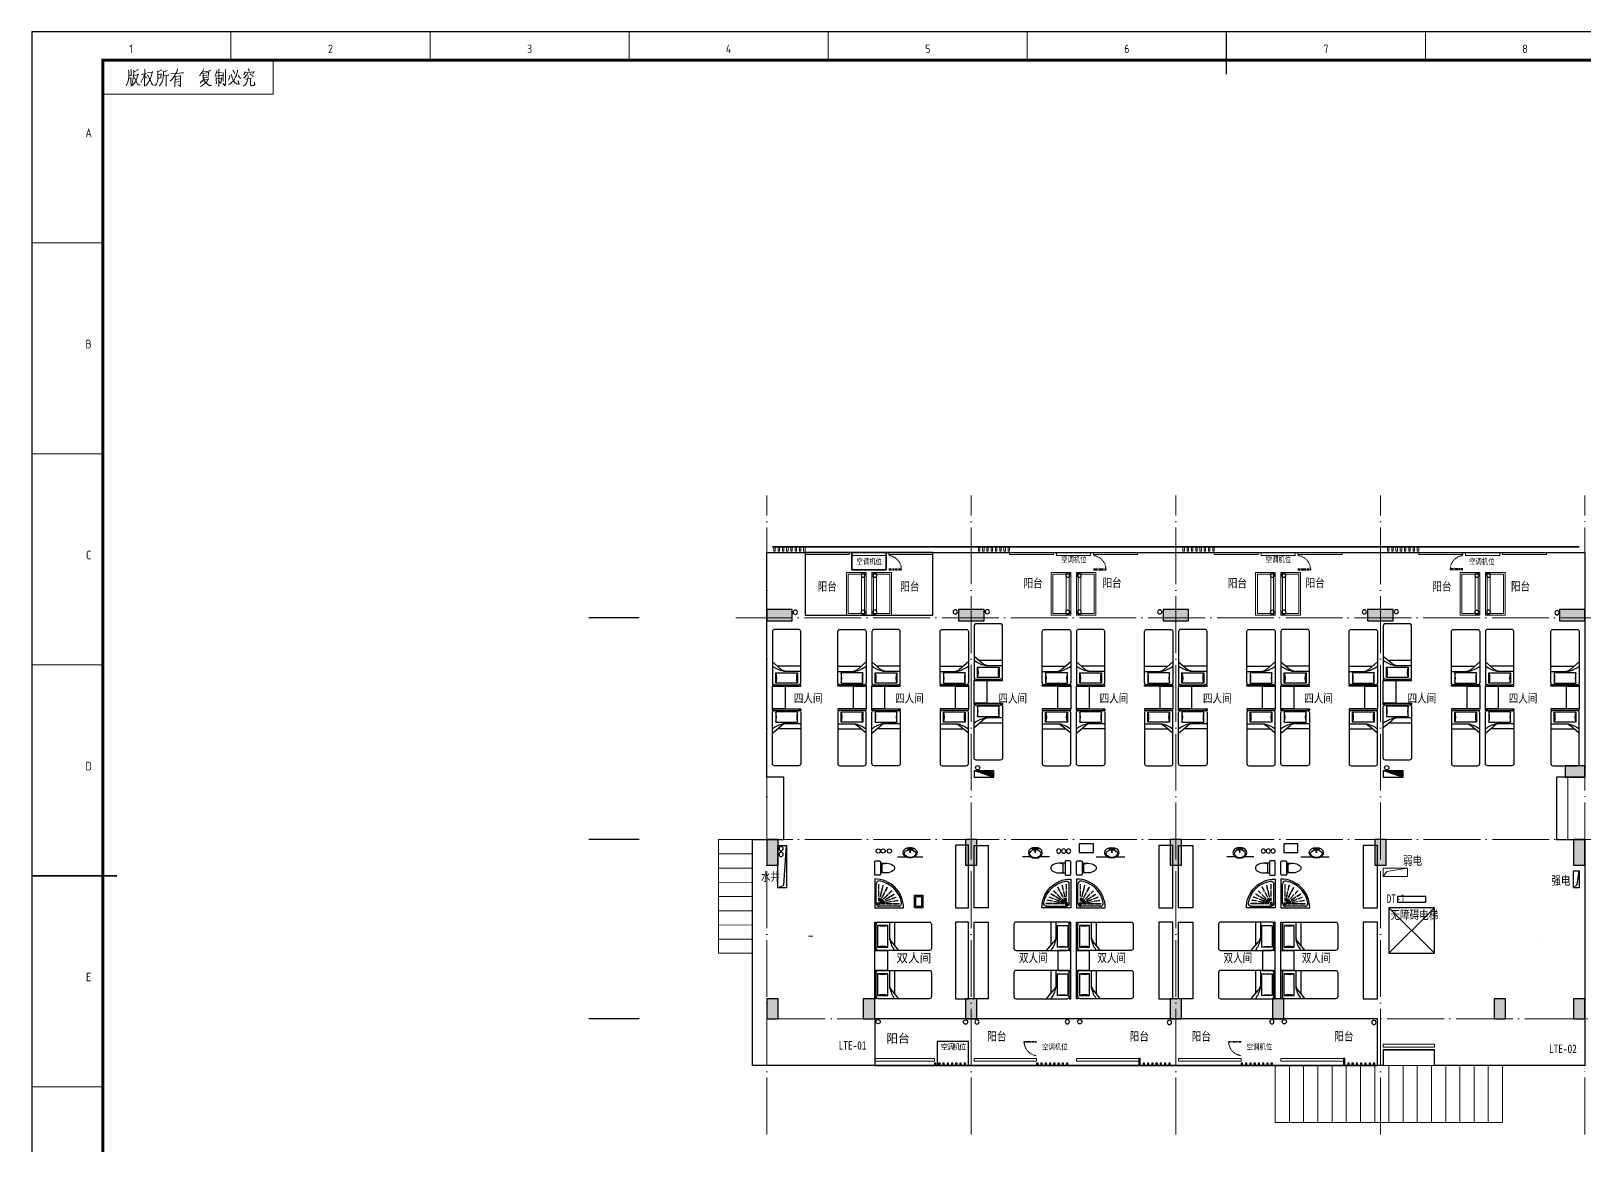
# Model space of a CAD drawing. Extents: x -76183 to 48420, y -19465 to 404409.
# Drawn here: x -75911 to -21217, y 272234 to 311464 of the extents above; entities that cross this region are included whole.
import ezdxf
from ezdxf.enums import TextEntityAlignment as Align

# ---------------------------------------------------------------- set-up
doc = ezdxf.new("R2010")
doc.units = 0
doc.header["$LTSCALE"] = 1000
doc.header["$MEASUREMENT"] = 0
doc.linetypes.add('C-平面$0${ Tapered Dash }', pattern=[10, 4, -1, 1.5, -1, 1.5, -1])
doc.linetypes.add('DOTE', pattern=[2.42, 2, -0.2, 0.02, -0.2])
for name, color, linetype in [('-xhs', 6, 'Continuous'), ('_wlg', 30, 'Continuous'), ('_xlg', 30, 'Continuous'), ('_ylg', 30, 'Continuous'), ('AXIS', 3, 'Continuous'), ('DIM_ELEV', 3, 'Continuous'), ('EVTR', 2, 'Continuous'), ('Facade1', 251, 'Continuous'), ('Facade2', 2, 'Continuous'), ('fur', 253, 'Continuous'), ('lunkuo', 6, 'Continuous'), ('PJ', 3, 'Continuous'), ('洁具', 253, 'Continuous'), ('砼柱', 2, 'Continuous')]:
    doc.layers.add(name, color=color, linetype=linetype)
for name, color, linetype, lineweight in [('ACS_PFG_F2', 30, 'Continuous', 50), ('COLUMN', 6, 'Continuous', 13), ('dote', 16, 'DOTE', 0), ('LVTRY', 8, 'Continuous', 5), ('PUB_DIM', 3, 'Continuous', 13), ('PUB_TEXT', 7, 'Continuous', 13), ('STAIR', 2, 'Continuous', 13), ('WALL', 254, 'Continuous', 13)]:
    doc.layers.add(name, color=color, linetype=linetype, lineweight=lineweight)
doc.layers.add('打印层', color=7, linetype='Continuous', plot=False)
doc.layers.add('面积控制线', color=171, linetype='Continuous', plot=False)
doc.styles.add('_宋体', font='', dxfattribs={"width": 0.8})
doc.styles.add('HZ1', font='', dxfattribs={"width": 0.8})
doc.styles.get("Standard").update_dxf_attribs({"font": 'gbenor.shx', "bigfont": 'gbcbig.shx'})
doc.styles.add('宋体', font='')
doc.styles.get('_宋体').set_extended_font_data('NSimSun')
doc.styles.get('HZ1').set_extended_font_data('SimSun')
doc.styles.get('宋体').set_extended_font_data('SimSun')

# ---------------------------------------------------------------- blocks, each defined once
blk = doc.blocks.new('$plan$00002358')
at = {"layer": 'fur'}
for p, q in [((78, -52), (922, -52)), ((117, -104), (117, -467)), ((883, -104), (117, -104)), ((117, -467), (883, -467)), ((1000, -519), (449, -519)), ((883, -467), (883, -104)), ((0, -853), (310, -593)), ((1000, -701), (182, -701))]:
    blk.add_line(p, q, dxfattribs=at)
blk.add_lwpolyline([(78, -52), (0, -52), (0, 0), (1000, 0), (1000, -52), (922, -52, -0.414214), (1000, -130), (1000, -1922, -0.414214), (922, -2000), (78, -2000, -0.414214), (0, -1922), (0, -130, -0.414214)], format="xyb", close=True, dxfattribs=at)
for centre, radius, start, end in [((622, -1556), 1057, 103.3928, 126.0202), ((-506, -286), 649, 343.7398, 16.2602), ((511, -831), 312, 90, 130.1059), ((449, -831), 312, 90, 103.3928), ((1506, -286), 649, 163.7398, 196.2602)]:
    blk.add_arc(centre, radius, start, end, dxfattribs=at)
blk = doc.blocks.new('11')
at = {"layer": 'LVTRY'}
for p, q in [((151097, 326751), (151097, 328251)), ((151787, 328251), (151097, 328251)), ((151157, 326811), (151157, 328191)), ((151727, 328191), (151157, 328191)), ((151627, 326811), (151627, 328191)), ((151727, 326811), (151727, 328191)), ((151787, 328251), (151787, 326751)), ((151787, 326751), (151097, 326751)), ((151727, 326811), (151157, 326811))]:
    blk.add_line(p, q, dxfattribs=at)
blk = doc.blocks.new('4#轴网')
at = {"layer": 'AXIS'}
for p, q in [((861462, -186736), (859694, -186736)), ((898726, -186736), (901205, -186736)), ((861462, -194536), (859694, -194536)), ((898726, -194536), (901205, -194536)), ((861462, -200836), (859694, -200836)), ((898726, -200836), (901205, -200836))]:
    blk.add_line(p, q, dxfattribs=at)
at = {"layer": 'dote'}
for p, q in [((865954, -204910), (865954, -182420)), ((873154, -204910), (873154, -182420)), ((880354, -204910), (880354, -182420)), ((887554, -204910), (887554, -182420)), ((894754, -204910), (894754, -182420)), ((864864, -186736), (899456, -186736)), ((864876, -194536), (899468, -194536)), ((866017, -200836), (900609, -200836))]:
    blk.add_line(p, q, dxfattribs=at)
blk = doc.blocks.new('消火栓')
at = {"layer": '-xhs'}
h = blk.add_hatch(dxfattribs=at)
h.set_pattern_fill('ANSI31', color=256, scale=100, angle=360, style=0)
h.set_pattern_definition([(45, (-2316656.091, 30690.935), (-8.838834765, 8.838834765), [])])
h.paths.add_polyline_path([(693, -238), (693, 2), (-7, 2)])
for p, q in [((-7, 2), (693, -238)), ((-7, 2), (-7, -238)), ((-7, 2), (693, 2)), ((693, -238), (693, 2)), ((-7, -238), (693, -238))]:
    blk.add_line(p, q, dxfattribs=at)
blk = doc.blocks.new('GEDI_WK_A1')
at = {"color": 3}
for p, q in [((0, 584), (0, 594)), ((70.08, 584), (70.08, 594)), ((140.17, 584), (140.17, 594)), ((210.25, 584), (210.25, 594)), ((280.33, 584), (280.33, 594)), ((350.42, 584), (350.42, 594)), ((420.5, 584), (420.5, 594)), ((490.58, 584), (490.58, 594)), ((85, 572), (85, 584)), ((25, 572), (85, 572)), ((25, 519.75), (0, 519.75)), ((25, 445.5), (0, 445.5)), ((25, 371.25), (0, 371.25)), ((25, 297), (0, 297)), ((25, 222.75), (0, 222.75))]:
    blk.add_line(p, q, dxfattribs=at)
for points, const_width in [([(0, 0), (841, 0), (841, 594), (0, 594)], 0.1), ([(25, 10), (831, 10), (831, 584), (25, 584)], 1)]:
    blk.add_lwpolyline(points, close=True, dxfattribs=dict(at, const_width=const_width))
at = {"color": 3, "const_width": 0.5}
for points in [[(420.5, 579), (420.5, 594)], [(30, 297), (0, 297)]]:
    blk.add_lwpolyline(points, dxfattribs=at)
at = {"color": 3}
for s, p in [('1', (35.04, 588)), ('2', (105.12, 588)), ('3', (175.21, 588)), ('4', (245.29, 588)), ('5', (315.38, 588)), ('6', (385.46, 588)), ('7', (455.54, 588)), ('8', (525.62, 588))]:
    blk.add_text(s, height=3, dxfattribs=at).set_placement(p, align=Align.MIDDLE)
for s, p in [('A', (20, 556.88)), ('B', (20, 482.62)), ('C', (20, 408.38)), ('D', (20, 334.12)), ('E', (20, 259.88))]:
    blk.add_text(s, height=3, dxfattribs=at).set_placement(p, align=Align.CENTER)
blk = doc.blocks.new('GEDI_Copyright_2012')
at = {"color": 7, "lineweight": 0}
for points in [[(8.99, -3.43), (9.11, -3.83), (9.11, -5.03), (9.11, -5.93), (9.03, -6.73), (8.9, -7.33), (8.73, -8.03), (8.48, -8.53), (8.22, -8.93)], [(9.16, -5.48), (10.39, -5.28)], [(10.81, -3.53), (10.9, -4.03), (10.9, -4.68), (10.81, -5.53), (10.73, -6.33), (10.6, -7.03), (10.47, -7.68), (10.3, -8.23), (10.09, -8.72), (9.84, -9.08)], [(9.88, -3.13), (9.96, -3.43), (9.96, -5.33)], [(11.2, -5.43), (12.56, -5.08), (12.47, -4.93), (12.26, -5.58), (12, -6.38), (11.75, -6.98), (11.45, -7.63), (11.03, -8.23), (10.6, -8.68), (10.26, -9.03)], [(12.43, -3.23), (12.34, -3.38), (11.53, -3.88), (10.98, -4.13)], [(14.72, -4.88), (14.42, -5.73), (14.08, -6.43), (13.74, -7.13), (13.45, -7.63), (13.36, -7.78)], [(13.62, -5.08), (15.4, -4.68)], [(14.64, -3.13), (14.81, -3.38), (14.76, -3.33), (14.72, -9.13), (14.68, -8.72), (14.72, -8.13)], [(15.7, -4.48), (17.52, -4.18), (17.44, -4.03), (17.27, -4.68), (17.1, -5.43), (16.93, -5.93), (16.76, -6.43), (16.55, -6.93), (16.21, -7.48), (15.91, -7.98), (15.61, -8.43), (15.32, -8.72), (15.02, -8.98)], [(15.61, -5.23), (15.87, -5.28), (17.44, -8.72), (18.2, -8.83), (17.44, -8.63), (17.14, -8.08)], [(20.67, -3.38), (20.5, -3.48), (19.35, -4.13), (19.27, -3.73), (19.4, -4.13), (19.4, -5.43), (19.35, -6.23), (19.31, -6.78), (19.22, -7.33), (19.1, -7.83), (18.93, -8.33), (18.72, -8.68), (18.54, -8.98)], [(19.48, -6.38), (19.56, -6.33), (20.54, -6.18), (20.41, -6.23), (20.54, -4.68), (20.63, -4.88), (19.44, -5.13)], [(22.67, -3.58), (21.99, -3.98), (21.35, -4.13), (21.26, -3.73), (21.35, -4.33), (21.31, -4.93), (21.26, -5.58), (21.22, -6.13), (21.13, -6.63), (21.05, -7.18), (20.92, -7.58), (20.71, -7.88), (20.5, -8.23), (20.28, -8.53), (20.07, -8.78), (19.86, -8.98)], [(21.31, -5.53), (23.22, -5.23), (23.09, -5.18), (22.88, -5.28)], [(22.28, -5.43), (22.28, -9.13), (22.24, -8.88), (22.28, -8.48)], [(26.28, -2.98), (26.28, -3.23), (26.02, -4.08), (25.76, -4.68), (25.51, -5.08), (25.04, -5.83), (24.36, -6.63), (23.9, -7.13), (23.6, -7.38)], [(23.98, -4.83), (28.4, -4.43), (28.14, -4.33)], [(25.43, -5.73), (27.38, -5.53), (27.38, -5.43), (27.47, -5.53), (27.38, -5.58), (27.38, -9.08), (27.34, -9.28), (26.66, -8.63), (27.34, -9.18)], [(28.14, -4.33), (27.8, -4.48)], [(35.45, -3.03), (35.49, -3.23), (34.98, -4.18), (34.52, -4.83), (34.26, -5.23), (34.05, -5.53)], [(35.11, -4.08), (36.34, -3.93), (37.87, -3.68), (37.75, -3.63), (37.49, -3.73)], [(35.24, -4.43), (35.28, -4.73), (35.32, -5.58), (35.32, -6.38), (35.28, -6.23), (37.19, -5.93), (37.07, -5.93), (37.15, -4.23), (37.28, -4.38), (35.28, -4.68)], [(36.64, -5.28), (35.36, -5.48)], [(39.27, -5.63), (42.08, -5.33), (42.03, -5.33), (41.87, -5.28), (41.65, -5.38)], [(40.12, -3.58), (40.16, -3.88), (39.83, -4.93), (39.66, -5.23)], [(40.12, -4.48), (41.74, -4.33)], [(40.8, -3.03), (40.84, -3.28), (40.8, -9.23), (40.72, -8.88), (40.8, -8.53)], [(42.33, -4.33), (42.42, -4.58), (42.42, -7.33), (42.33, -6.83), (42.37, -6.53)], [(43.1, -3.13), (43.18, -3.43), (43.14, -8.23), (43.14, -8.53), (43.1, -8.78), (43.05, -8.88), (42.97, -8.98), (42.37, -8.23), (43.05, -8.88)], [(47.43, -3.48), (47.39, -4.03), (47.17, -4.73), (47, -5.28), (46.71, -5.88), (46.45, -6.48), (46.2, -6.88), (45.86, -7.38), (45.47, -7.78), (45.09, -8.13), (44.67, -8.48), (44.24, -8.72)], [(44.67, -5.43), (44.63, -5.93), (44.5, -6.48), (44.37, -6.83), (44.24, -7.03)], [(45.26, -4.88), (45.43, -5.63), (45.56, -6.18), (45.77, -6.68), (45.99, -7.23), (46.24, -7.63), (46.58, -7.93), (47.05, -8.28), (47.51, -8.43), (47.81, -8.48), (47.94, -8.48), (47.73, -7.78), (47.64, -7.13), (47.81, -8.48)], [(45.82, -3.53), (46.07, -3.93), (46.24, -4.28), (46.32, -4.48), (46.32, -4.63)], [(47.64, -5.43), (48.07, -5.93), (48.36, -6.28), (48.49, -6.58)], [(50.91, -4.68), (50.83, -4.98), (50.44, -5.43), (50.06, -5.83), (49.81, -6.03), (49.55, -6.23)], [(50.06, -3.98), (50.02, -4.33), (49.94, -4.58), (49.85, -4.83), (49.77, -4.98), (49.68, -5.03), (50.02, -4.43), (53.29, -4.13), (53.16, -4.03), (52.78, -4.83)], [(51.21, -3.03), (51.47, -3.58), (51.55, -3.93)], [(51.76, -4.78), (52.27, -5.13), (52.65, -5.43), (52.83, -5.68), (52.91, -5.88)], [(9.11, -6.38), (10.01, -6.28), (9.92, -6.13), (9.92, -8.38), (9.88, -8.08), (9.88, -7.68)], [(11.15, -6.08), (12.34, -8.63), (13.15, -8.68), (12.38, -8.58), (12.17, -8.28)], [(14.72, -5.63), (15.27, -6.03), (15.4, -6.33)], [(25.34, -5.53), (25.43, -5.73), (25.38, -9.03), (25.38, -9.33), (25.34, -9.03), (25.38, -8.68)], [(26.96, -6.58), (25.47, -6.73)], [(25.47, -7.68), (26.96, -7.53)], [(35.71, -6.38), (35.71, -6.53), (34.98, -7.43), (34.56, -7.78), (34.26, -8.03)], [(35.62, -6.88), (35.75, -6.98), (37.28, -6.68), (37.23, -6.53), (36.77, -7.33), (36.47, -7.68), (36.17, -7.98), (35.71, -8.38), (35.28, -8.72), (34.81, -8.98), (34.26, -9.23)], [(35.54, -7.38), (35.62, -7.43), (37.57, -8.98), (38.3, -8.93), (37.57, -8.93), (37.32, -8.78)], [(39.87, -6.13), (39.95, -6.68), (39.95, -6.78), (40, -8.28), (39.95, -7.98), (40, -7.73)], [(40, -6.58), (41.95, -6.28), (41.82, -6.13), (41.74, -6.53), (41.69, -7.18), (41.61, -7.63), (41.57, -7.93), (41.44, -8.08), (41.06, -7.58), (41.48, -8.03)], [(51.21, -5.48), (51.21, -5.83), (51.08, -6.58), (50.95, -7.03), (50.83, -7.43), (50.7, -7.78), (50.53, -8.13), (50.32, -8.43), (50.06, -8.68), (49.77, -8.93), (49.43, -9.18)], [(49.98, -6.68), (52.19, -6.43), (52.06, -6.28), (52.02, -6.58), (51.93, -8.18), (51.97, -8.63), (52.06, -8.78), (52.19, -8.88), (52.4, -8.88), (52.61, -8.88), (53.21, -8.88), (53.42, -8.78), (53.46, -8.72), (53.42, -7.68), (53.42, -8.78)]]:
    blk.add_lwpolyline(points, dxfattribs=at)
blk = doc.blocks.new('4#图框')
at = {"xscale": 100, "yscale": 100, "zscale": 100}
for name, p in [('GEDI_WK_A1', (5514901, -996670)), ('GEDI_Copyright_2012', (5517401, -938270))]:
    blk.add_blockref(name, p, dxfattribs=at)
blk = doc.blocks.new('$plan$00002988')
at = {"layer": '洁具'}
for p, q in [((75, 224), (75, 1164)), ((200, 894), (200, 1160)), ((200, 1160), (207, 1160)), ((200, 894), (207, 894)), ((200, 548), (200, 841)), ((200, 841), (207, 841)), ((207, 894), (207, 1160)), ((207, 548), (207, 841)), ((278, 540), (336, 798)), ((285, 538), (344, 797)), ((344, 797), (336, 798)), ((351, 853), (409, 1103)), ((351, 853), (358, 851)), ((358, 851), (417, 1101)), ((409, 1103), (417, 1101)), ((518, 807), (627, 1010)), ((525, 803), (518, 807)), ((525, 803), (633, 1007)), ((627, 1010), (633, 1007)), ((699, 702), (829, 830)), ((704, 697), (834, 825)), ((834, 825), (829, 830)), ((200, 548), (207, 548)), ((200, 326), (200, 493)), ((200, 493), (207, 493)), ((207, 326), (200, 326)), ((207, 326), (207, 493)), ((1164, 75), (224, 75)), ((228, 323), (266, 486)), ((235, 321), (228, 323)), ((235, 321), (273, 485)), ((257, 313), (336, 461)), ((264, 309), (257, 313)), ((264, 309), (342, 457)), ((273, 485), (266, 486)), ((278, 540), (285, 538)), ((287, 292), (406, 410)), ((293, 287), (287, 292)), ((293, 287), (411, 405)), ((305, 272), (447, 360)), ((309, 265), (305, 272)), ((309, 265), (451, 354)), ((317, 249), (474, 307)), ((319, 242), (317, 249)), ((319, 242), (477, 300)), ((323, 229), (489, 257)), ((325, 221), (323, 229)), ((325, 221), (490, 249)), ((326, 202), (326, 209)), ((326, 209), (494, 209)), ((326, 202), (494, 202)), ((342, 457), (336, 461)), ((361, 509), (487, 749)), ((361, 509), (368, 506)), ((368, 506), (494, 746)), ((411, 405), (406, 410)), ((445, 449), (649, 652)), ((445, 449), (450, 443)), ((451, 354), (447, 360)), ((450, 443), (654, 646)), ((477, 300), (474, 307)), ((494, 746), (487, 749)), ((490, 249), (489, 257)), ((493, 390), (731, 539)), ((493, 390), (497, 383)), ((494, 202), (494, 209)), ((497, 383), (735, 532)), ((526, 325), (785, 430)), ((526, 325), (528, 318)), ((528, 318), (788, 423)), ((543, 266), (825, 318)), ((543, 266), (544, 258)), ((544, 258), (826, 311)), ((549, 209), (851, 209)), ((549, 202), (549, 209)), ((549, 202), (851, 202)), ((654, 646), (649, 652)), ((699, 702), (704, 697)), ((735, 532), (731, 539)), ((775, 567), (947, 674)), ((775, 567), (779, 560)), ((779, 560), (951, 667)), ((788, 423), (785, 430)), ((826, 311), (825, 318)), ((835, 448), (1055, 529)), ((837, 441), (835, 448)), ((837, 441), (1058, 522)), ((851, 202), (851, 209)), ((877, 327), (1129, 368)), ((878, 319), (877, 327)), ((878, 319), (1130, 360)), ((905, 209), (1192, 210)), ((905, 202), (905, 209)), ((905, 202), (1192, 202)), ((951, 667), (947, 674)), ((1058, 522), (1055, 529)), ((1130, 360), (1129, 368)), ((1192, 202), (1192, 210))]:
    blk.add_line(p, q, dxfattribs=at)
blk.add_lwpolyline([(0, 0), (1410, 0, 0.414214), (0, 1410)], format="xyb", close=True, dxfattribs=at)
for radius in [63.5, 41.1]:
    blk.add_circle((202, 202), radius, dxfattribs=at)
for centre, radius, start, end in [((225, 1164), 150, 79.07482, 180), ((0, 0), 1336, 10.92518, 79.07482), ((224, 224), 150, 180, 270), ((1164, 225), 150, 270, 10.92518)]:
    blk.add_arc(centre, radius, start, end, dxfattribs=at)
blk = doc.blocks.new('$plan$00002826')
at = {"layer": '洁具'}
for p, q in [((-260, -140), (-260, 140)), ((-200, 170), (-200, -170))]:
    blk.add_line(p, q, dxfattribs=at)
blk.add_lwpolyline([(-650, 92, 0.537872), (-650, -92, 0.149947), (-430, -170), (-200, -170), (-200, -220, 0.414214), (-170, -250), (-30, -250, 0.414214), (0, -220), (0, 220, 0.414214), (-30, 250), (-170, 250, 0.414214), (-200, 220), (-200, 170), (-430, 170, 0.149947)], format="xyb", close=True, dxfattribs=at)
for centre, start, end in [((-413, -227), 67.4505, 91.4725), ((-413, 227), 268.6339, 292.5495)]:
    blk.add_arc(centre, 398, start, end, dxfattribs=at)
blk = doc.blocks.new('$plan$00003687')
at = {"layer": '洁具'}
for p, q in [((-13, -53, 0), (-112, -53, 0)), ((-67, -99, 0), (-67, -21, 0)), ((-13, -31, 0), (23, -31, 0)), ((-3, -137, 0), (-13, -31, 0)), ((15, -137, 0), (23, -31, 0)), ((23, -53, 0), (122, -53, 0)), ((77, -99, 0), (77, -21, 0))]:
    blk.add_line(p, q, dxfattribs=at)
for centre, radius in [((-66, -53, 0), 24.8), ((-66, -53, 0), 17.7), ((4, -172, 0), 9.97), ((75, -53, 0), 24.8), ((75, -53, 0), 17.7)]:
    blk.add_circle(centre, radius, dxfattribs=at)
blk.add_arc((6, -137, 0), 9.13, 180.0317, 0.0317, dxfattribs=at)
blk.add_ellipse((0, -190, 0), major_axis=(-246, 0), ratio=0.770613, dxfattribs=at)
at = {"layer": '洁具', "extrusion": (0, 0, -1)}
blk.add_ellipse((1, -221, 0), major_axis=(-201, 0), ratio=0.661202, start_param=1.65994, end_param=7.812815, dxfattribs=at)
blk = doc.blocks.new('YLG')
at = {"layer": '_ylg'}
blk.add_circle((0, 0), 75, dxfattribs=at)
blk = doc.blocks.new('wlg')
at = {"layer": '_wlg'}
blk.add_circle((0, 0), 75, dxfattribs=at)
blk = doc.blocks.new('双床两间双数层')
blk.add_line((1046158, 300373), (1046158, 300398))
for points in [[(1047795, 303598), (1047345, 303598), (1047345, 302898), (1047795, 302898)], [(1047995, 303598), (1048445, 303598), (1048445, 302898), (1047995, 302898)]]:
    blk.add_lwpolyline(points, close=True)
at = {"layer": 'ACS_PFG_F2', "lineweight": -3}
blk.add_lwpolyline([(1048095, 307048), (1048595, 307048), (1048595, 307348), (1048095, 307348)], close=True, dxfattribs=at)
at = {"layer": 'Facade2'}
for points in [[(1050195, 299548), (1050245, 299548), (1050245, 299798), (1050195, 299798)], [(1046595, 299548), (1046645, 299548), (1046645, 299628), (1046595, 299628)], [(1046745, 299548), (1046795, 299548), (1046795, 299628), (1046745, 299628)], [(1046895, 299548), (1046945, 299548), (1046945, 299628), (1046895, 299628)], [(1047045, 299548), (1047095, 299548), (1047095, 299628), (1047045, 299628)], [(1047195, 299548), (1047245, 299548), (1047245, 299628), (1047195, 299628)], [(1047345, 299548), (1047395, 299548), (1047395, 299628), (1047345, 299628)], [(1047495, 299548), (1047545, 299548), (1047545, 299628), (1047495, 299628)], [(1047645, 299548), (1047695, 299548), (1047695, 299628), (1047645, 299628)], [(1050345, 299548), (1050395, 299548), (1050395, 299628), (1050345, 299628)], [(1050495, 299548), (1050545, 299548), (1050545, 299628), (1050495, 299628)], [(1050645, 299548), (1050695, 299548), (1050695, 299628), (1050645, 299628)], [(1050795, 299548), (1050845, 299548), (1050845, 299628), (1050795, 299628)], [(1050945, 299548), (1050995, 299548), (1050995, 299628), (1050945, 299628)], [(1051095, 299548), (1051145, 299548), (1051145, 299628), (1051095, 299628)], [(1051245, 299548), (1051295, 299548), (1051295, 299628), (1051245, 299628)]]:
    blk.add_lwpolyline(points, close=True, dxfattribs=at)
at = {"layer": 'lunkuo'}
for p, q in [((1044395, 299548), (1047795, 299548)), ((1047995, 299548), (1051395, 299548))]:
    blk.add_line(p, q, dxfattribs=at)
at = {"layer": 'STAIR'}
for p, q in [((1046495, 301198), (1044695, 301198)), ((1049295, 301198), (1051095, 301198))]:
    blk.add_line(p, q, dxfattribs=at)
for points in [[(1044395, 299798), (1046595, 299798), (1046595, 299698), (1044395, 299698)], [(1047995, 299798), (1050195, 299798), (1050195, 299698), (1047995, 299698)]]:
    blk.add_lwpolyline(points, close=True, dxfattribs=at)
at = {"layer": 'WALL', "linetype": 'C-平面$0${ Tapered Dash }', "ltscale": 0.02}
for p, q in [((1046595, 300398), (1046158, 300398)), ((1046595, 300373), (1046158, 300373))]:
    blk.add_line(p, q, dxfattribs=at)
blk.add_arc((1046645, 300385), 488, 181.4693, 264.1132, dxfattribs=at)
at = {"layer": '洁具'}
for p, q in [((1046386, 306898), (1046095, 306898)), ((1047045, 306898), (1046714, 306898)), ((1048695, 306898), (1049076, 306898)), ((1049404, 306898), (1049695, 306898))]:
    blk.add_line(p, q, dxfattribs=at)
for points in [[(1044395, 305098), (1044395, 307298), (1044895, 307298), (1044895, 305098)], [(1051395, 305098), (1051395, 307298), (1050895, 307298), (1050895, 305098)], [(1044395, 301898), (1044395, 304598), (1044895, 304598), (1044895, 301898)], [(1051395, 301898), (1051395, 304598), (1050895, 304598), (1050895, 301898)]]:
    blk.add_lwpolyline(points, close=True, dxfattribs=at)
at = {"layer": '_wlg', "extrusion": (0, 0, -1), "zscale": -1, "rotation": 180}
for p in [(-1047375, 307097), (-1047548, 307097), (-1047721, 307097)]:
    blk.add_blockref('wlg', p, dxfattribs=at)
at = {"layer": '_ylg', "extrusion": (0, 0, -1), "zscale": -1, "rotation": 180}
for p in [(-1044497, 301086), (-1047675, 301091), (-1051270, 301066)]:
    blk.add_blockref('YLG', p, dxfattribs=at)
at = {"layer": '_ylg', "rotation": 180}
blk.add_blockref('YLG', (1048115, 301091), dxfattribs=at)
at = {"layer": '洁具', "extrusion": (0, 0, -1), "zscale": -1}
for name, p in [('$plan$00003687', (-1046550, 307228, 0)), ('$plan$00002826', (-1047995, 306498))]:
    blk.add_blockref(name, p, dxfattribs=at)
at = {"layer": '洁具'}
for name, p in [('$plan$00003687', (1049240, 307228, 0)), ('$plan$00002826', (1047795, 306498))]:
    blk.add_blockref(name, p, dxfattribs=at)
at = {"layer": '洁具', "extrusion": (0, 0, -1), "xscale": 0.7200000000000001, "yscale": 0.7200000000000001, "zscale": -0.7200000000000001}
blk.add_blockref('$plan$00002988', (-1047795, 305098), dxfattribs=at)
at = {"layer": '洁具', "xscale": 0.7200000000000001, "yscale": 0.7200000000000001, "zscale": 0.7200000000000001}
blk.add_blockref('$plan$00002988', (1047995, 305098), dxfattribs=at)
at = {"layer": '洁具', "extrusion": (0, 0, -1), "zscale": -1, "rotation": 90}
for p in [(-1047795, 303598), (-1047795, 301898)]:
    blk.add_blockref('$plan$00002358', p, dxfattribs=at)
at = {"layer": '洁具', "rotation": 90}
for p in [(1047995, 303598), (1047995, 301898)]:
    blk.add_blockref('$plan$00002358', p, dxfattribs=at)
at = {"attachment_point": 1, "style": '_宋体'}
for s, insert, char_height in [('双人间', (1045973, 303487), 300), ('双人间', (1048731, 303487), 300), ('阳台', (1044858, 300725), 300), ('空调机位', (1046789, 300310), 200), ('阳台', (1049876, 300725), 300)]:
    blk.add_mtext_dynamic_manual_height_columns(s, width=1013.87, gutter_width=1750, heights=[0], dxfattribs=dict(at, insert=insert, char_height=char_height))
blk = doc.blocks.new('双数层单间')
blk.add_lwpolyline([(1040795, 303598), (1041245, 303598), (1041245, 302898), (1040795, 302898)], close=True)
at = {"layer": 'ACS_PFG_F2', "lineweight": -3}
for points in [[(1042195, 305098), (1042195, 305548), (1042495, 305548), (1042495, 305098)], [(1042245, 305148), (1042245, 305498), (1042445, 305498), (1042445, 305148)]]:
    blk.add_lwpolyline(points, close=True, dxfattribs=at)
at = {"layer": 'Facade2'}
for points in [[(1042895, 299547), (1042945, 299547), (1042945, 299627), (1042895, 299627)], [(1043045, 299547), (1043095, 299547), (1043095, 299627), (1043045, 299627)], [(1043195, 299547), (1043245, 299547), (1043245, 299627), (1043195, 299627)], [(1043345, 299547), (1043395, 299547), (1043395, 299627), (1043345, 299627)], [(1043495, 299547), (1043545, 299547), (1043545, 299627), (1043495, 299627)], [(1043645, 299547), (1043695, 299547), (1043695, 299627), (1043645, 299627)], [(1043795, 299547), (1043845, 299547), (1043845, 299627), (1043795, 299627)], [(1043945, 299547), (1043995, 299547), (1043995, 299627), (1043945, 299627)]]:
    blk.add_lwpolyline(points, close=True, dxfattribs=at)
at = {"layer": 'lunkuo'}
blk.add_line((1040795, 299547), (1044195, 299547), dxfattribs=at)
at = {"layer": 'STAIR'}
blk.add_line((1041995, 301198), (1043795, 301198), dxfattribs=at)
blk.add_lwpolyline([(1040795, 299797), (1042895, 299797), (1042895, 299697), (1040795, 299697)], close=True, dxfattribs=at)
at = {"layer": '洁具'}
for p, q in [((1041595, 306898), (1041876, 306898)), ((1042204, 306898), (1042495, 306898))]:
    blk.add_line(p, q, dxfattribs=at)
for points in [[(1044095, 305098), (1044095, 307298), (1043645, 307298), (1043645, 305098)], [(1044095, 301898), (1044095, 304598), (1043645, 304598), (1043645, 301898)]]:
    blk.add_lwpolyline(points, close=True, dxfattribs=at)
at = {"layer": '_wlg', "rotation": 180}
for p in [(1040920, 307097), (1041092, 307097), (1041315, 307097)]:
    blk.add_blockref('wlg', p, dxfattribs=at)
at = {"layer": '_ylg', "rotation": 180}
for p in [(1040915, 301091), (1043993, 301079)]:
    blk.add_blockref('YLG', p, dxfattribs=at)
at = {"layer": '洁具'}
blk.add_blockref('$plan$00003687', (1042040, 307228, 0), dxfattribs=at)
at = {"layer": '洁具', "xscale": -1}
blk.add_blockref('$plan$00002826', (1040795, 306498), dxfattribs=at)
at = {"layer": '洁具', "xscale": 0.7200000000000001, "yscale": 0.7200000000000001, "zscale": 0.7200000000000001}
blk.add_blockref('$plan$00002988', (1040795, 305098), dxfattribs=at)
at = {"layer": '洁具', "rotation": 90}
for p in [(1040795, 303598), (1040795, 301898)]:
    blk.add_blockref('$plan$00002358', p, dxfattribs=at)
at = {"layer": 'WALL', "attachment_point": 1, "style": '宋体'}
for s, insert, char_height in [('双人间', (1041562, 303477), 300), ('阳台', (1041209, 300650), 300), ('{\\fNSimSun|b0|i0|c134|p49;\\W0.9;\\T0.8;空调机位}', (1043124, 300305), 200)]:
    blk.add_mtext_dynamic_manual_height_columns(s, width=1377.9, gutter_width=1750, heights=[0], dxfattribs=dict(at, insert=insert, char_height=char_height))
blk = doc.blocks.new('4#一二层柱子')
at = {"layer": '砼柱'}
h = blk.add_hatch(color=0, dxfattribs=at)
h.dxf.hatch_style = 1
h.paths.add_polyline_path([(26142, 32726), (25742, 32726), (25742, 32026), (26142, 32026)])
h.paths.add_polyline_path([(3942, 32726), (3542, 32726), (3542, 32026), (3942, 32026)])
h.paths.add_polyline_path([(28042, 46426), (28042, 46026), (28942, 46026), (28942, 46426)])
h.paths.add_polyline_path([(21292, 46426), (21292, 46026), (22192, 46026), (22192, 46426)])
h.paths.add_polyline_path([(14092, 46426), (14092, 46026), (14992, 46026), (14992, 46426)])
h.paths.add_polyline_path([(6892, 46426), (6892, 46026), (7792, 46026), (7792, 46426)])
h.paths.add_polyline_path([(142, 46426), (142, 46026), (1042, 46026), (1042, 46426)])
h.paths.add_polyline_path([(28942, 32726), (28542, 32726), (28542, 32026), (28942, 32026)])
h.paths.add_polyline_path([(18342, 32726), (17942, 32726), (17942, 32026), (18342, 32026)])
h.paths.add_polyline_path([(14742, 32726), (14342, 32726), (14342, 32026), (14742, 32026)])
h.paths.add_polyline_path([(7542, 32726), (7142, 32726), (7142, 32026), (7542, 32026)])
h.paths.add_polyline_path([(542, 32726), (142, 32726), (142, 32026), (542, 32026)])
h.paths.add_polyline_path([(28942, 38326), (28542, 38326), (28542, 37426), (28942, 37426)])
h.paths.add_polyline_path([(21942, 38326), (21542, 38326), (21542, 37426), (21942, 37426)])
h.paths.add_polyline_path([(14742, 38326), (14342, 38326), (14342, 37426), (14742, 37426)])
h.paths.add_polyline_path([(7542, 38326), (7142, 38326), (7142, 37426), (7542, 37426)])
h.paths.add_polyline_path([(542, 38326), (142, 38326), (142, 37426), (542, 37426)])
h = blk.add_hatch(color=0, dxfattribs=at)
h.dxf.hatch_style = 1
h.paths.add_polyline_path([(28242, 40926), (28242, 40526), (28942, 40526), (28942, 40926)])
edge = h.paths.add_edge_path()
edge.add_line((142, 40526), (842, 40526))
edge.add_line((842, 40526), (142, 40526))
for points in [[(142, 46426), (142, 46026), (1042, 46026), (1042, 46426)], [(6892, 46426), (6892, 46026), (7792, 46026), (7792, 46426)], [(14092, 46426), (14092, 46026), (14992, 46026), (14992, 46426)], [(21292, 46426), (21292, 46026), (22192, 46026), (22192, 46426)], [(28042, 46426), (28042, 46026), (28942, 46026), (28942, 46426)], [(28242, 40926), (28242, 40526), (28942, 40526), (28942, 40926)], [(542, 38326), (142, 38326), (142, 37426), (542, 37426)], [(7542, 38326), (7142, 38326), (7142, 37426), (7542, 37426)], [(14742, 38326), (14342, 38326), (14342, 37426), (14742, 37426)], [(21942, 38326), (21542, 38326), (21542, 37426), (21942, 37426)], [(28942, 38326), (28542, 38326), (28542, 37426), (28942, 37426)], [(542, 32726), (142, 32726), (142, 32026), (542, 32026)], [(3942, 32726), (3542, 32726), (3542, 32026), (3942, 32026)], [(7542, 32726), (7142, 32726), (7142, 32026), (7542, 32026)], [(14742, 32726), (14342, 32726), (14342, 32026), (14742, 32026)], [(18342, 32726), (17942, 32726), (17942, 32026), (18342, 32026)], [(26142, 32726), (25742, 32726), (25742, 32026), (26142, 32026)], [(28942, 32726), (28542, 32726), (28542, 32026), (28942, 32026)]]:
    blk.add_lwpolyline(points, close=True, dxfattribs=at)
blk = doc.blocks.new('电洞－4#后勤宿舍')
at = {"layer": 'DIM_ELEV'}
for p, q in [((-21493, 281435), (-21417, 281911)), ((-21617, 281311), (-21493, 281435))]:
    blk.add_line(p, q, dxfattribs=at)
blk.add_lwpolyline([(-21617, 281911), (-21417, 281911), (-21417, 281311), (-21617, 281311)], close=True, dxfattribs=at)

msp = doc.modelspace()

# ---------------------------------------------------------------- linework, layer by layer
at = {"linetype": 'C-平面$0${ Tapered Dash }', "ltscale": 0.02, "extrusion": (0, 0, -1)}
for p, q in [((-45717, 292536), (-45280, 292536)), ((-45717, 292511), (-45280, 292511)), ((-38517, 292536), (-38080, 292536)), ((-38517, 292511), (-38080, 292511)), ((-31317, 292536), (-30880, 292536)), ((-31317, 292511), (-30880, 292511)), ((-25517, 292536), (-25955, 292536)), ((-25517, 292511), (-25955, 292511))]:
    msp.add_line(p, q, dxfattribs=at)
at = {"extrusion": (0, 0, -1)}
for p, q in [((-45280, 292536), (-45280, 292511)), ((-38080, 292536), (-38080, 292511)), ((-30880, 292536), (-30880, 292511)), ((-25955, 292536), (-25955, 292511))]:
    msp.add_line(p, q, dxfattribs=at)
msp.add_line((-33755, 275886), (-33755, 275911))
for points in [[(-49817, 288411), (-49367, 288411), (-49367, 287611), (-49817, 287611)], [(-46967, 288411), (-46517, 288411), (-46517, 287611), (-46967, 287611)], [(-46317, 288411), (-45867, 288411), (-45867, 287611), (-46317, 287611)], [(-43367, 288411), (-42917, 288411), (-42917, 287611), (-43367, 287611)], [(-42717, 288611), (-42267, 288611), (-42267, 287811), (-42717, 287811)], [(-39767, 288411), (-39317, 288411), (-39317, 287611), (-39767, 287611)], [(-39117, 288411), (-38667, 288411), (-38667, 287611), (-39117, 287611)], [(-36167, 288411), (-35717, 288411), (-35717, 287611), (-36167, 287611)], [(-35517, 288411), (-35067, 288411), (-35067, 287611), (-35517, 287611)], [(-32567, 288411), (-32117, 288411), (-32117, 287611), (-32567, 287611)], [(-31917, 288411), (-31467, 288411), (-31467, 287611), (-31917, 287611)], [(-28967, 288411), (-28517, 288411), (-28517, 287611), (-28967, 287611)], [(-28317, 288611), (-27867, 288611), (-27867, 287811), (-28317, 287811)], [(-25367, 288411), (-24917, 288411), (-24917, 287611), (-25367, 287611)], [(-24717, 288411), (-24267, 288411), (-24267, 287611), (-24717, 287611)], [(-21867, 288411), (-21417, 288411), (-21417, 287611), (-21867, 287611)], [(-32117, 279111), (-32567, 279111), (-32567, 278411), (-32117, 278411)], [(-31917, 279111), (-31467, 279111), (-31467, 278411), (-31917, 278411)]]:
    msp.add_lwpolyline(points, close=True)
at = {"linetype": 'C-平面$0${ Tapered Dash }', "lineweight": 13, "ltscale": 0.02, "extrusion": (0, 0, -1)}
for centre, start, end in [((45767, 292523), 95.8868, 178.5307), ((38567, 292523), 95.8868, 178.5307), ((31367, 292523), 95.8868, 178.5307), ((25467, 292523), 1.4693, 84.1132)]:
    msp.add_arc(centre, 488, start, end, dxfattribs=at)
at = {"layer": '_xlg'}
for centre in [(-42591, 285540), (-28192, 285540)]:
    msp.add_circle(centre, 75, dxfattribs=at)
at = {"layer": 'ACS_PFG_F2', "lineweight": -3}
msp.add_lwpolyline([(-31817, 282561), (-31317, 282561), (-31317, 282861), (-31817, 282861)], close=True, dxfattribs=at)
at = {"layer": 'DIM_ELEV'}
msp.add_lwpolyline([(-49323, 281311), (-49623, 281311), (-49623, 282811), (-49323, 282811)], close=True, dxfattribs=at)
msp.add_lwpolyline([(-49623, 281311), (-49410, 281408), (-49323, 282811)], dxfattribs=at)
at = {"layer": 'EVTR'}
for p, q in [((-28117, 280611), (-28117, 279011)), ((-26517, 280611), (-28117, 280611)), ((-28117, 280611), (-26517, 279011)), ((-28117, 279011), (-26517, 280611)), ((-27817, 281011), (-27817, 280811)), ((-26817, 281011), (-27817, 281011)), ((-27817, 280811), (-26817, 280811)), ((-26817, 280811), (-26817, 281011)), ((-26517, 279011), (-26517, 280611)), ((-28117, 279011), (-26517, 279011))]:
    msp.add_line(p, q, dxfattribs=at)
at = {"layer": 'Facade2'}
for points in [[(-33317, 275061), (-33267, 275061), (-33267, 275141), (-33317, 275141)], [(-33167, 275061), (-33117, 275061), (-33117, 275141), (-33167, 275141)], [(-33017, 275061), (-32967, 275061), (-32967, 275141), (-33017, 275141)], [(-32867, 275061), (-32817, 275061), (-32817, 275141), (-32867, 275141)], [(-32717, 275061), (-32667, 275061), (-32667, 275141), (-32717, 275141)], [(-32567, 275061), (-32517, 275061), (-32517, 275141), (-32567, 275141)], [(-32417, 275061), (-32367, 275061), (-32367, 275141), (-32417, 275141)], [(-32267, 275061), (-32217, 275061), (-32217, 275141), (-32267, 275141)], [(-29717, 275061), (-29667, 275061), (-29667, 275311), (-29717, 275311)], [(-29567, 275061), (-29517, 275061), (-29517, 275141), (-29567, 275141)], [(-29417, 275061), (-29367, 275061), (-29367, 275141), (-29417, 275141)], [(-29267, 275061), (-29217, 275061), (-29217, 275141), (-29267, 275141)], [(-29117, 275061), (-29067, 275061), (-29067, 275141), (-29117, 275141)], [(-28967, 275061), (-28917, 275061), (-28917, 275141), (-28967, 275141)], [(-28817, 275061), (-28767, 275061), (-28767, 275141), (-28817, 275141)], [(-28667, 275061), (-28617, 275061), (-28617, 275141), (-28667, 275141)]]:
    msp.add_lwpolyline(points, close=True, dxfattribs=at)
at = {"layer": 'lunkuo'}
for p, q in [((-21417, 293311), (-49817, 293311)), ((-49817, 293311), (-21417, 293311)), ((-28517, 275061), (-46217, 275061)), ((-35517, 275061), (-32117, 275061)), ((-31917, 275061), (-28517, 275061))]:
    msp.add_line(p, q, dxfattribs=at)
msp.add_lwpolyline([(-28317, 275611), (-26517, 275611)], dxfattribs=at)
at = {"layer": 'PUB_DIM'}
msp.add_lwpolyline([(-28317, 281711), (-27466, 281711), (-27466, 282005), (-28317, 282005)], close=True, dxfattribs=at)
msp.add_lwpolyline([(-28317, 281711), (-28184, 281892), (-27466, 282005)], dxfattribs=at)
at = {"layer": 'STAIR'}
for p, q in [((-51717, 282512), (-50517, 282511)), ((-51718, 282011), (-50518, 282010)), ((-51718, 281510), (-50518, 281509)), ((-51719, 281009), (-50519, 281009)), ((-51719, 280509), (-50519, 280508)), ((-51720, 280008), (-50520, 280007)), ((-51720, 279507), (-50520, 279507)), ((-48392, 279611), (-48542, 279611)), ((-22817, 279611), (-22817, 279611)), ((-33417, 276711), (-35217, 276711)), ((-30617, 276711), (-28817, 276711)), ((-31617, 275061), (-31617, 273061)), ((-31117, 275061), (-31117, 273061)), ((-30617, 275061), (-30617, 273061)), ((-30117, 275061), (-30117, 273061)), ((-29617, 275061), (-29617, 273061)), ((-29117, 275061), (-29117, 273061)), ((-28617, 275061), (-28617, 273061)), ((-28117, 275061), (-28117, 273061)), ((-27617, 275061), (-27617, 273061)), ((-27117, 275061), (-27117, 273061)), ((-26617, 275061), (-26617, 273061)), ((-26117, 275061), (-26117, 273061)), ((-25617, 275061), (-25617, 273061)), ((-25117, 275061), (-25117, 273061)), ((-24617, 275061), (-24617, 273061))]:
    msp.add_line(p, q, dxfattribs=at)
for points in [[(-49767, 293161), (-49717, 293161), (-49717, 293311), (-49767, 293311)], [(-49617, 293161), (-49567, 293161), (-49567, 293311), (-49617, 293311)], [(-49467, 293161), (-49417, 293161), (-49417, 293311), (-49467, 293311)], [(-49317, 293161), (-49267, 293161), (-49267, 293311), (-49317, 293311)], [(-49167, 293161), (-49117, 293161), (-49117, 293311), (-49167, 293311)], [(-49017, 293161), (-48967, 293161), (-48967, 293311), (-49017, 293311)], [(-48867, 293161), (-48817, 293161), (-48817, 293311), (-48867, 293311)], [(-48717, 293161), (-48667, 293161), (-48667, 293311), (-48717, 293311)], [(-42567, 293161), (-42517, 293161), (-42517, 293311), (-42567, 293311)], [(-42417, 293161), (-42367, 293161), (-42367, 293311), (-42417, 293311)], [(-42267, 293161), (-42217, 293161), (-42217, 293311), (-42267, 293311)], [(-42117, 293161), (-42067, 293161), (-42067, 293311), (-42117, 293311)], [(-41967, 293161), (-41917, 293161), (-41917, 293311), (-41967, 293311)], [(-41817, 293161), (-41767, 293161), (-41767, 293311), (-41817, 293311)], [(-41667, 293161), (-41617, 293161), (-41617, 293311), (-41667, 293311)], [(-41517, 293161), (-41467, 293161), (-41467, 293311), (-41517, 293311)], [(-35367, 293161), (-35317, 293161), (-35317, 293311), (-35367, 293311)], [(-35217, 293161), (-35167, 293161), (-35167, 293311), (-35217, 293311)], [(-35067, 293161), (-35017, 293161), (-35017, 293311), (-35067, 293311)], [(-34917, 293161), (-34867, 293161), (-34867, 293311), (-34917, 293311)], [(-34767, 293161), (-34717, 293161), (-34717, 293311), (-34767, 293311)], [(-34617, 293161), (-34567, 293161), (-34567, 293311), (-34617, 293311)], [(-34467, 293161), (-34417, 293161), (-34417, 293311), (-34467, 293311)], [(-34317, 293161), (-34267, 293161), (-34267, 293311), (-34317, 293311)], [(-28167, 293161), (-28117, 293161), (-28117, 293311), (-28167, 293311)], [(-28017, 293161), (-27967, 293161), (-27967, 293311), (-28017, 293311)], [(-27867, 293161), (-27817, 293161), (-27817, 293311), (-27867, 293311)], [(-27717, 293161), (-27667, 293161), (-27667, 293311), (-27717, 293311)], [(-27567, 293161), (-27517, 293161), (-27517, 293311), (-27567, 293311)], [(-27417, 293161), (-27367, 293161), (-27367, 293311), (-27417, 293311)], [(-27267, 293161), (-27217, 293161), (-27217, 293311), (-27267, 293311)], [(-27117, 293161), (-27067, 293161), (-27067, 293311), (-27117, 293311)], [(-48667, 293111), (-47117, 293111), (-47117, 293051), (-48667, 293051)], [(-47017, 293011), (-45817, 293011), (-45817, 293111), (-47017, 293111)], [(-44167, 293111), (-45717, 293111), (-45717, 293051), (-44167, 293051)], [(-41467, 293111), (-39917, 293111), (-39917, 293051), (-41467, 293051)], [(-39817, 293011), (-38617, 293011), (-38617, 293111), (-39817, 293111)], [(-36967, 293111), (-38517, 293111), (-38517, 293051), (-36967, 293051)], [(-34267, 293111), (-32717, 293111), (-32717, 293051), (-34267, 293051)], [(-32617, 293011), (-31417, 293011), (-31417, 293111), (-32617, 293111)], [(-29767, 293111), (-31317, 293111), (-31317, 293051), (-29767, 293051)], [(-27067, 293111), (-25517, 293111), (-25517, 293051), (-27067, 293051)], [(-25417, 293011), (-24217, 293011), (-24217, 293111), (-25417, 293111)], [(-22567, 293111), (-24117, 293111), (-24117, 293051), (-22567, 293051)], [(-49417, 285211), (-50017, 285211), (-50017, 283012), (-49417, 283011)], [(-21817, 285211), (-22217, 285211), (-22217, 283012), (-21817, 283012)], [(-51717, 283012), (-50517, 283012), (-50517, 279012), (-51717, 279012)], [(-26517, 275811), (-28317, 275811), (-28317, 275711), (-26517, 275711)], [(-35517, 275311), (-33317, 275311), (-33317, 275211), (-35517, 275211)], [(-31917, 275311), (-29717, 275311), (-29717, 275211), (-31917, 275211)], [(-32117, 273061), (-24117, 273061), (-24117, 275061), (-32117, 275061)]]:
    msp.add_lwpolyline(points, close=True, dxfattribs=at)
at = {"layer": 'WALL', "linetype": 'C-平面$0${ Tapered Dash }', "ltscale": 0.02}
for p, q in [((-33317, 275911), (-33755, 275911)), ((-33317, 275886), (-33755, 275886))]:
    msp.add_line(p, q, dxfattribs=at)
msp.add_arc((-33267, 275898), 488, 181.4693, 264.1132, dxfattribs=at)
at = {"layer": '打印层'}
msp.add_lwpolyline([(-75886, 252039), (8214, 252039), (8214, 311439), (-75886, 311439)], close=True, dxfattribs=at)
at = {"layer": '洁具'}
for p, q in [((-33526, 282411), (-33817, 282411)), ((-32867, 282411), (-33198, 282411)), ((-31217, 282411), (-30836, 282411)), ((-30508, 282411), (-30217, 282411))]:
    msp.add_line(p, q, dxfattribs=at)
for points in [[(-35517, 280611), (-35517, 282811), (-35017, 282811), (-35017, 280611)], [(-28517, 280611), (-28517, 282811), (-29017, 282811), (-29017, 280611)], [(-35517, 277411), (-35517, 280111), (-35017, 280111), (-35017, 277411)], [(-28517, 277411), (-28517, 280111), (-29017, 280111), (-29017, 277411)]]:
    msp.add_lwpolyline(points, close=True, dxfattribs=at)
at = {"layer": '面积控制线'}
for points in [[(-50517, 275061), (-50517, 283012), (-49417, 283011), (-49417, 285211), (-50017, 285211), (-50017, 293111), (-50017, 293111), (-50017, 293111), (-21217, 293111), (-21217, 285211), (-22217, 285211), (-22217, 283011), (-21217, 283011), (-21217, 275061), (-26517, 275061), (-26517, 275611), (-28317, 275611), (-28317, 275211), (-28317, 275211), (-28317, 275061)], [(-48667, 293111), (-48667, 290911), (-44167, 290911), (-44167, 293111), (-45817, 293111), (-45817, 292511), (-47017, 292511), (-47017, 293111)], [(-47017, 292511), (-45817, 292511), (-45817, 293111), (-47017, 293111)], [(-46217, 275061), (-28517, 275061), (-28517, 276711), (-46217, 276711)], [(-42917, 275911), (-44017, 275911), (-44017, 275061), (-42917, 275061)]]:
    msp.add_lwpolyline(points, close=True, dxfattribs=at)

# ---------------------------------------------------------------- block references
at = {"layer": '-xhs'}
for p in [(-42710, 285448), (-28310, 285448)]:
    msp.add_blockref('消火栓', p, dxfattribs=at)
msp.add_blockref('4#轴网', (-915971, 477547))
at = {"layer": '_wlg', "extrusion": (0, 0, -1), "zscale": -1, "rotation": 180}
for p in [(32537, 282611), (32364, 282611), (32192, 282611)]:
    msp.add_blockref('wlg', p, dxfattribs=at)
at = {"layer": '_ylg', "extrusion": (0, 0, -1), "zscale": -1, "rotation": 180}
for p in [(46616, 292322, -8083), (46216, 292318, -8083), (39416, 292322, -8083), (39016, 292318, -8083), (32216, 292322, -8083), (31816, 292318, -8083), (25016, 292322, -8083), (24616, 292318, -8083), (49013, 291014, -8083), (46619, 291009, -8083), (46218, 291014, -8083), (43382, 291027, -8083), (42256, 291034, -8083), (39419, 291009, -8083), (39018, 291014, -8083), (36182, 291027, -8083), (32219, 291009, -8083), (31818, 291014, -8083), (28982, 291027, -8083), (27856, 291034, -8083), (25019, 291009, -8083), (24618, 291014, -8083), (22196, 290995, -8083), (49509, 282691, -8083), (49509, 282491, -8083), (32237, 276604), (28643, 276579)]:
    msp.add_blockref('YLG', p, dxfattribs=at)
at = {"layer": '_ylg', "rotation": 180}
msp.add_blockref('YLG', (-31797, 276604), dxfattribs=at)
at = {"layer": 'COLUMN'}
for p in [(-198304, -35840), (-191104, -35840), (-183904, -35840), (-176704, -35840)]:
    msp.add_blockref('11', p, dxfattribs=at)
at = {"layer": 'COLUMN', "xscale": -1}
for p in [(105470, -35840), (112670, -35840), (119870, -35840), (127070, -35840)]:
    msp.add_blockref('11', p, dxfattribs=at)
at = {"layer": 'Facade1'}
for name, p in [('双数层单间', (-1087012, -24486)), ('双床两间双数层', (-1087112, -24487))]:
    msp.add_blockref(name, p, dxfattribs=at)
at = {"layer": 'PUB_TEXT'}
msp.add_blockref('4#图框', (-5590787, 1248709), dxfattribs=at)
at = {"layer": 'STAIR'}
msp.add_blockref('电洞－4#后勤宿舍', (0, 0), dxfattribs=at)
at = {"layer": '洁具', "xscale": -1, "rotation": 180}
for p in [(-42717, 288611), (-28317, 288611), (-49817, 288411), (-46317, 288411), (-39117, 288411), (-35517, 288411), (-31917, 288411), (-24717, 288411)]:
    msp.add_blockref('$plan$00002358', p, dxfattribs=at)
at = {"layer": '洁具'}
for p, rotation in [((-46517, 288411), 180), ((-42917, 288411), 180), ((-39317, 288411), 180), ((-35717, 288411), 180), ((-32117, 288411), 180), ((-28517, 288411), 180), ((-24917, 288411), 180), ((-21417, 288411), 180), ((-31917, 279111), 90), ((-31917, 277411), 90)]:
    msp.add_blockref('$plan$00002358', p, dxfattribs=dict(at, rotation=rotation))
for name, p in [('$plan$00002358', (-42717, 287811)), ('$plan$00002358', (-28317, 287811)), ('$plan$00002358', (-49817, 287611)), ('$plan$00002358', (-46317, 287611)), ('$plan$00002358', (-39117, 287611)), ('$plan$00002358', (-35517, 287611)), ('$plan$00002358', (-31917, 287611)), ('$plan$00002358', (-24717, 287611)), ('$plan$00002826', (-32117, 282011)), ('$plan$00003687', (-30672, 282741, 0))]:
    msp.add_blockref(name, p, dxfattribs=at)
at = {"layer": '洁具', "xscale": -1}
for p in [(-46517, 287611), (-42917, 287611), (-39317, 287611), (-35717, 287611), (-32117, 287611), (-28517, 287611), (-24917, 287611), (-21417, 287611)]:
    msp.add_blockref('$plan$00002358', p, dxfattribs=at)
at = {"layer": '洁具', "extrusion": (0, 0, -1), "zscale": -1}
for name, p in [('$plan$00003687', (33362, 282741, 0)), ('$plan$00002826', (31917, 282011))]:
    msp.add_blockref(name, p, dxfattribs=at)
at = {"layer": '洁具', "extrusion": (0, 0, -1), "xscale": 0.7200000000000001, "yscale": 0.7200000000000001, "zscale": -0.7200000000000001}
msp.add_blockref('$plan$00002988', (32117, 280611), dxfattribs=at)
at = {"layer": '洁具', "xscale": 0.7200000000000001, "yscale": 0.7200000000000001, "zscale": 0.7200000000000001}
msp.add_blockref('$plan$00002988', (-31917, 280611), dxfattribs=at)
at = {"layer": '洁具', "extrusion": (0, 0, -1), "zscale": -1, "rotation": 90}
for p in [(32117, 279111), (32117, 277411)]:
    msp.add_blockref('$plan$00002358', p, dxfattribs=at)
at = {"layer": '砼柱', "color": 0}
msp.add_blockref('4#一二层柱子', (-50159, 244685), dxfattribs=at)

# ---------------------------------------------------------------- texts
at = {"attachment_point": 1, "style": '_宋体'}
for s, insert, char_height in [('双人间', (-33939, 279000), 300), ('双人间', (-31181, 279000), 300), ('阳台', (-35054, 276238), 300), ('阳台', (-30036, 276238), 300), ('空调机位', (-33123, 275823), 200)]:
    msp.add_mtext_dynamic_manual_height_columns(s, width=1013.87, gutter_width=1750, heights=[0], dxfattribs=dict(at, insert=insert, char_height=char_height))
at = {"layer": 'PJ', "style": 'HZ1', "width": 0.8}
for s, height, p in [('空调机位', 200, (-46855, 292699)), ('空调机位', 200, (-39655, 292768)), ('空调机位', 200, (-32455, 292768)), ('空调机位', 200, (-25296, 292699)), ('阳台', 300, (-48221, 291769)), ('阳台', 300, (-45313, 291769)), ('阳台', 300, (-40976, 291887)), ('阳台', 300, (-38196, 291897)), ('阳台', 300, (-33786, 291887)), ('阳台', 300, (-31049, 291897)), ('阳台', 300, (-26585, 291769)), ('阳台', 300, (-23819, 291773)), ('四人间', 300, (-49062, 287836)), ('四人间', 300, (-45499, 287836)), ('四人间', 300, (-41862, 287836)), ('四人间', 300, (-38299, 287836)), ('四人间', 300, (-34662, 287836)), ('四人间', 300, (-31099, 287836)), ('四人间', 300, (-27462, 287836)), ('四人间', 300, (-23899, 287836))]:
    msp.add_text(s, height=height, dxfattribs=at).set_placement(p)
at = {"layer": 'PJ', "color": 0, "style": 'HZ1', "width": 0.8}
for s, p in [('弱电', (-27621, 282121)), ('水井', (-50220, 281553)), ('强电', (-22398, 281423)), ('DT-1', (-28195, 280786)), ('无障碍电梯', (-28059, 280211)), ('LTE-01', (-47486, 275620)), ('LTE-02', (-22482, 275502))]:
    msp.add_text(s, height=300, dxfattribs=at).set_placement(p)

doc.saveas('drawing.dxf')
